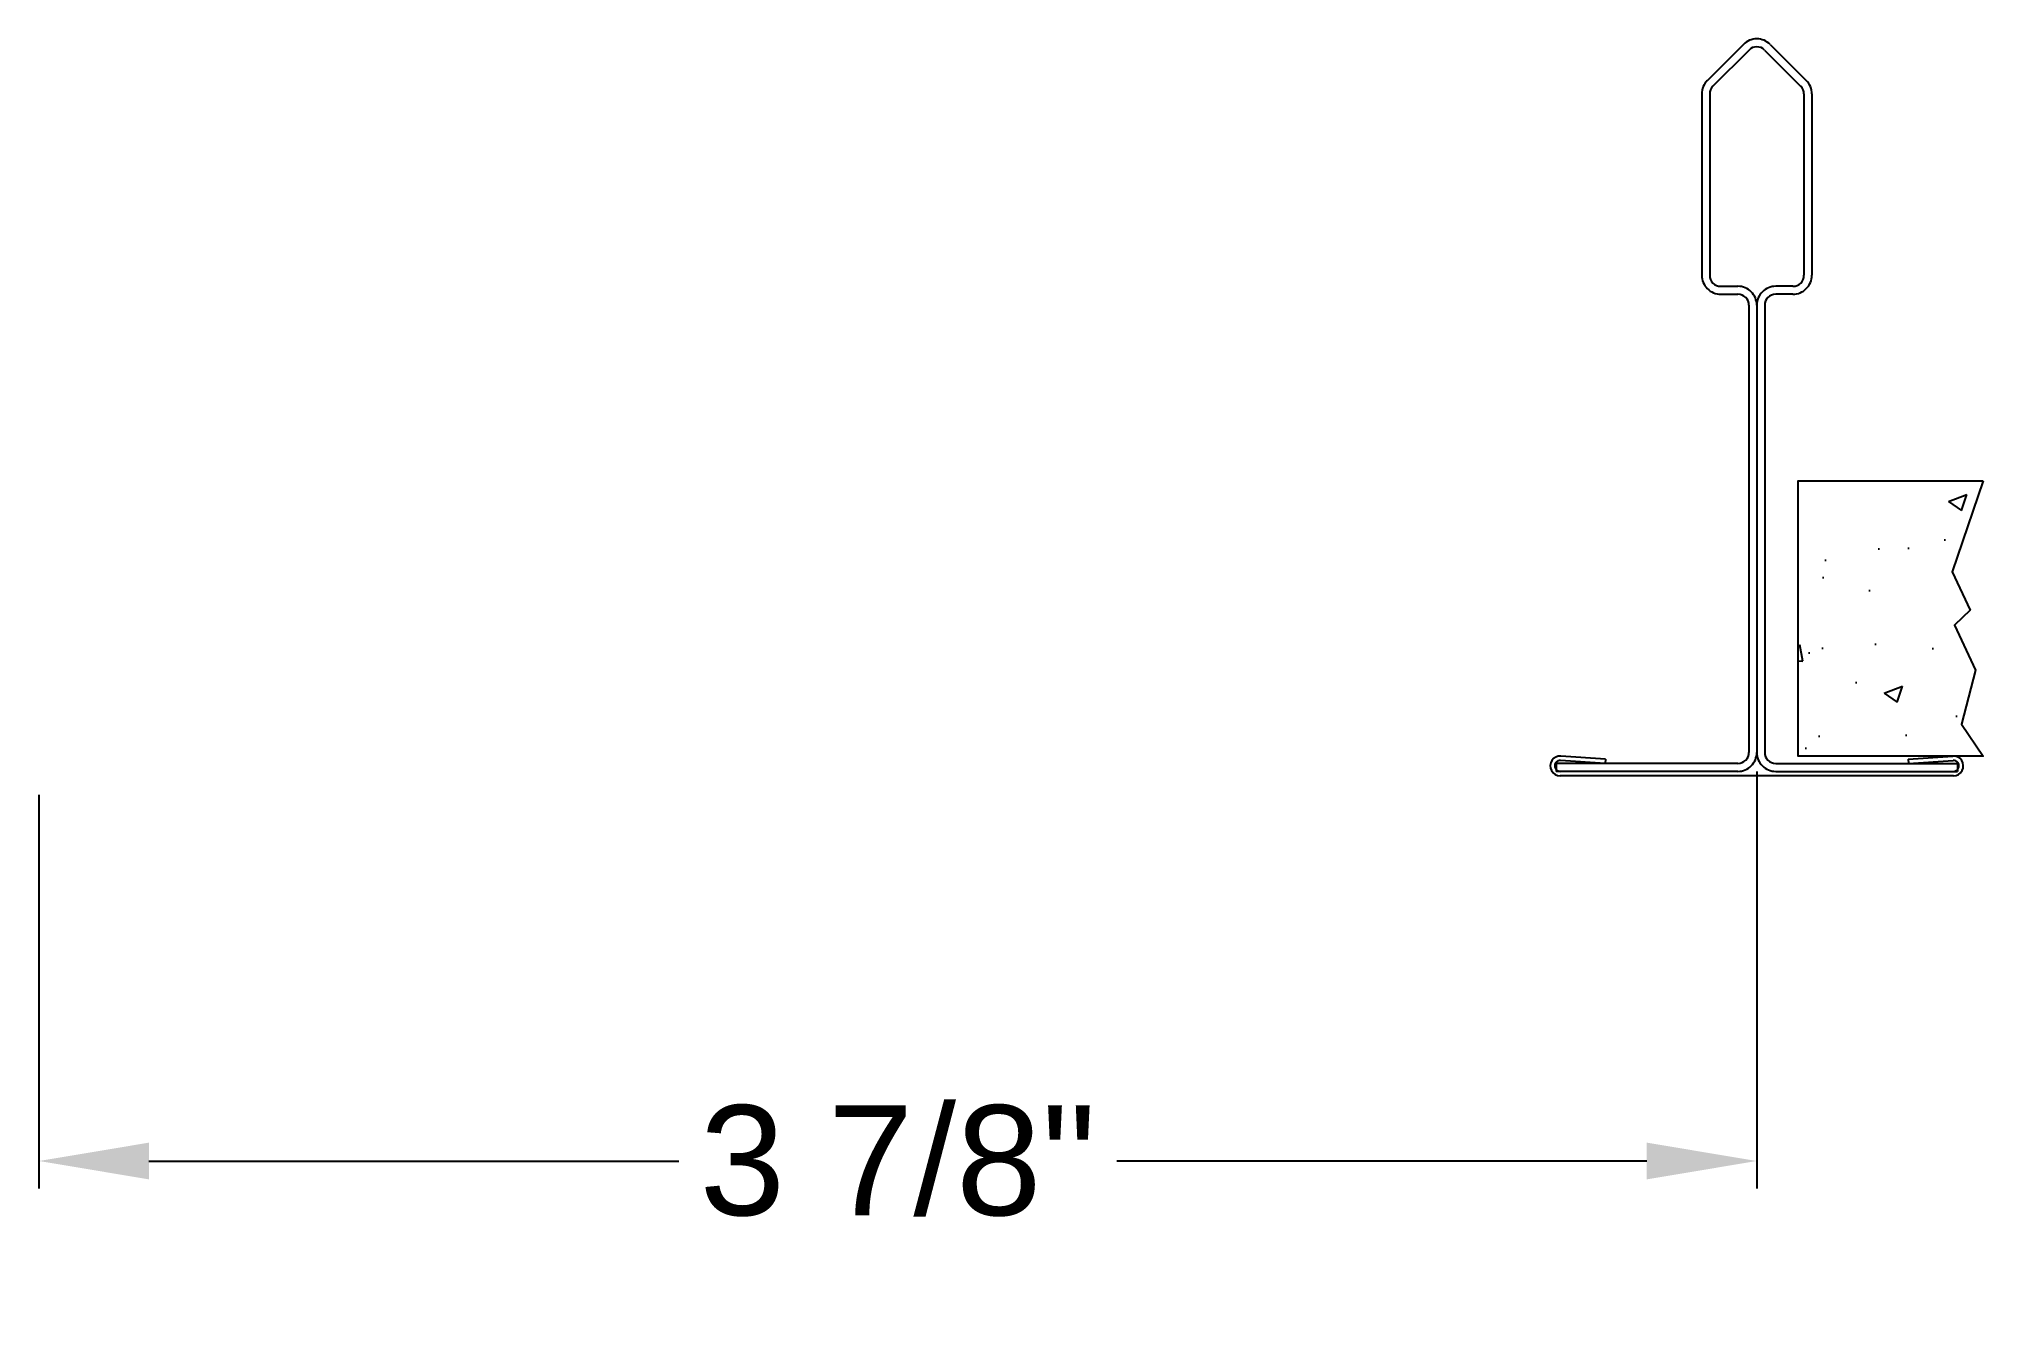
# Model space of a CAD drawing. Extents: x -1.71 to 2.7, y -1.25 to 1.67.
import ezdxf

# ---------------------------------------------------------------- set-up
doc = ezdxf.new("R2010")
doc.units = 0
doc.header["$LTSCALE"] = 0.5
doc.header["$MEASUREMENT"] = 0
doc.layers.get('Defpoints').update_dxf_attribs({"linetype": 'CONTINUOUS'})
doc.layers.add('Ceiling', color=42, linetype='CONTINUOUS')
doc.layers.add('CUST DWG', color=60, linetype='CONTINUOUS', lineweight=20)
doc.styles.get("Standard").update_dxf_attribs({"font": 'arial.ttf'})
doc.dimstyles.new('AD_X-SectionDetails', dxfattribs={"dimtxt": 0.1875, "dimasz": 0.1875, "dimexe": 0.0625, "dimexo": 0.042969, "dimgap": 0.0625, "dimtad": 0, "dimtih": 1, "dimtoh": 1, "dimdec": 3, "dimzin": 0, "dimdsep": 46, "dimtxsty": 'Standard', "dimcen": 0.125, "dimclrd": 256, "dimclre": 256, "dimclrt": 256, "dimadec": 0, "dimazin": 0, "dimtfac": 1, "dimtdec": 3, "dimtofl": 0, "dimtmove": 0, "dimatfit": 3, "dimfxl": 1, "dimfrac": 2, "dimtolj": 1, "dimtzin": 0, "dimarcsym": 0})

# ---------------------------------------------------------------- blocks, each defined once
blk = doc.blocks.new('*D0')
at = {"layer": 'CUST DWG', "lineweight": -2, "ltscale": 0.5, "transparency": 16777216}
for p, q in [((2.1877, 0.01), (2.1877, -0.9375)), ((-1.714, -0.043), (-1.714, -0.9375)), ((-1.464, -0.875), (-0.2605, -0.875)), ((1.9377, -0.875), (0.7342, -0.875))]:
    blk.add_line(p, q, dxfattribs=at)
at = {"layer": 'CUST DWG', "ltscale": 0.5, "transparency": 16777216}
for points in [[(-1.464, -0.8333), (-1.464, -0.9167), (-1.714, -0.875)], [(1.9377, -0.8333), (1.9377, -0.9167), (2.1877, -0.875)]]:
    blk.add_solid(points, dxfattribs=at)
at = {"layer": 'Defpoints', "color": 0, "ltscale": 0.5, "transparency": 16777216}
for p in [(2.1877, 0.053), (-1.714, 0), (2.1877, -0.875)]:
    blk.add_point(p, dxfattribs=at)
at = {"layer": 'CUST DWG', "ltscale": 0.5, "transparency": 16777216, "insert": (0.2369, -0.875), "char_height": 0.25, "attachment_point": 5}
blk.add_mtext('\\A1;3 7/8"', dxfattribs=at)

msp = doc.modelspace()

# ---------------------------------------------------------------- hatches: boundary and pattern name
at = {"layer": 'Ceiling', "ltscale": 0.5, "transparency": 16777216}
h = msp.add_hatch(dxfattribs=at)
h.set_pattern_fill('AR-CONC', color=256, scale=0.06)
h.set_pattern_definition([(50, (0.18774, 1e-08), (0.430356, -0.03765), [0.045, -0.495]), (355, (0.18774, 1e-08), (-0.08325, 0.451315), [0.036, -0.396]), (100.451, (0.2236, -0.00314), (0.347105, 0.413664), [0.038244, -0.420685]), (46.184, (0.18774, 0.12), (0.64034, -0.09931), [0.0675, -0.7425]), (96.636, (0.2411, 0.1117), (0.5608, 0.58447), [0.05737, -0.63103]), (351.184, (0.18774, 0.12), (0.5608, 0.58447), [0.054, -0.594]), (21, (0.24774, 0.09), (0.358144, -0.24157), [0.045, -0.495]), (326, (0.24774, 0.09), (0.14599, 0.43509), [0.036, -0.396]), (71.451, (0.2776, 0.06987), (0.50413, 0.19352), [0.038244, -0.420685]), (37.5, (0.18774, 1e-08), (0.007296, 0.199736), [0, -0.3912, 0, -0.402, 0, -0.3975]), (7.5, (0.18774, 1e-08), (0.157842, 0.236647), [0, -0.2292, 0, -0.3822, 0, -0.1515]), (327.5, (0.05394, 1e-08), (0.320293, -0.013533), [0, -0.15, 0, -0.468, 0, -0.621]), (317.5, (-0.00606, 1e-08), (0.349912, 0.060063), [0, -0.195, 0, -0.3108, 0, -0.441])])
h.paths.add_polyline_path([(2.7017, 0.66996), (2.63146, 0.46334), (2.67252, 0.37638), (2.63639, 0.34192), (2.68456, 0.24015), (2.65281, 0.11713), (2.7017, 0.04494), (2.28147, 0.04494), (2.28147, 0.66996)])

# ---------------------------------------------------------------- linework, layer by layer
at = {"layer": 'Ceiling', "transparency": 16777216}
for p, q in [((2.15733, 1.66133), (2.07472, 1.57871)), ((2.17006, 1.6486), (2.08744, 1.56599)), ((2.20542, 1.6486), (2.28803, 1.56599)), ((2.21814, 1.66133), (2.30076, 1.57871)), ((2.06275, 1.54894), (2.06275, 1.13699)), ((2.08075, 1.54894), (2.08075, 1.13699)), ((2.29473, 1.54894), (2.29473, 1.13699)), ((2.31273, 1.54894), (2.31273, 1.13699)), ((2.10575, 1.11199), (2.14474, 1.11199)), ((2.26973, 1.11199), (2.23073, 1.11199)), ((2.10575, 1.09399), (2.14474, 1.09399)), ((2.16974, 1.06899), (2.16974, 0.053)), ((2.18774, 1.06899), (2.18774, 0.053)), ((2.20573, 1.06899), (2.20573, 0.053)), ((2.26973, 1.09399), (2.23073, 1.09399)), ((1.84374, 0.03784), (1.74282, 0.04494)), ((2.53174, 0.03784), (2.63266, 0.04494)), ((2.14474, 0.028), (1.73224, 0.028)), ((2.14474, 0.01), (1.73224, 0.01)), ((1.73225, 0.028), (1.73225, 0.01)), ((2.63424, 0), (1.74124, 0)), ((1.84304, 0.02787), (1.74212, 0.03497)), ((1.84374, 0.03784), (1.84304, 0.02787)), ((2.23073, 0.028), (2.64324, 0.028)), ((2.23073, 0.01), (2.64324, 0.01)), ((2.53174, 0.03784), (2.53244, 0.02787)), ((2.53244, 0.02787), (2.63337, 0.03497)), ((2.64324, 0.028), (2.64324, 0.01))]:
    msp.add_line(p, q, dxfattribs=at)
msp.add_lwpolyline([(2.7017, 0.66996), (2.63146, 0.46334), (2.67252, 0.37638), (2.63639, 0.34192), (2.68456, 0.24015), (2.65281, 0.11713), (2.7017, 0.04494), (2.28147, 0.04494), (2.28147, 0.66996)], close=True, dxfattribs=at)
for centre, radius, start, end in [((2.18774, 1.63093), 0.043, 90, 135), ((2.18774, 1.63093), 0.025, 90, 135), ((2.18774, 1.63093), 0.043, 45, 90), ((2.18774, 1.63093), 0.025, 45, 90), ((2.10575, 1.54894), 0.043, 134.99991, 179.99992), ((2.10575, 1.54894), 0.025, 134.99991, 179.99992), ((2.26973, 1.54894), 0.025, 0.00008, 45.00009), ((2.26973, 1.54894), 0.043, 0.00008, 45.00009), ((2.10575, 1.13699), 0.043, 180.00003, 270.00004), ((2.10575, 1.13699), 0.025, 180.00003, 270.00004), ((2.14474, 1.06899), 0.043, 360, 90.00001), ((2.23073, 1.06899), 0.043, 89.99999, 180), ((2.26973, 1.13699), 0.043, 269.99996, 359.99997), ((2.26973, 1.13699), 0.025, 269.99996, 359.99997), ((2.14474, 1.06899), 0.025, 360, 90.00001), ((2.23073, 1.06899), 0.025, 89.99999, 180), ((1.74124, 0.0225), 0.0225, 85.97548, 269.99959), ((2.14474, 0.053), 0.025, 270, 0.00001), ((2.14474, 0.053), 0.043, 270, 0.00001), ((2.23073, 0.053), 0.043, 179.99999, 270), ((2.23073, 0.053), 0.025, 179.99999, 270), ((2.63424, 0.0225), 0.0225, 270.00041, 94.02452), ((1.74124, 0.0225), 0.0125, 85.97526, 269.99959), ((2.63424, 0.0225), 0.0125, 270.00041, 94.02474)]:
    msp.add_arc(centre, radius, start, end, dxfattribs=at)

# ---------------------------------------------------------------- dimensions: what is measured, and where the dimension line sits
at = {"layer": 'CUST DWG', "ltscale": 0.5, "transparency": 16777216}
dim = msp.add_linear_dim(base=(2.18774, -0.875), p1=(-1.714, 0), p2=(2.18774, 0.053), dimstyle='AD_X-SectionDetails', override={"dimtxt": 0.25, "dimasz": 0.25, "dimdec": 4, "dimlunit": 5, "dimpost": '"'}, dxfattribs=at)
dim.commit()
dim.dimension.update_dxf_attribs({"geometry": '*D0', "text_midpoint": (0.23687, -0.875)})

doc.saveas('drawing.dxf')
